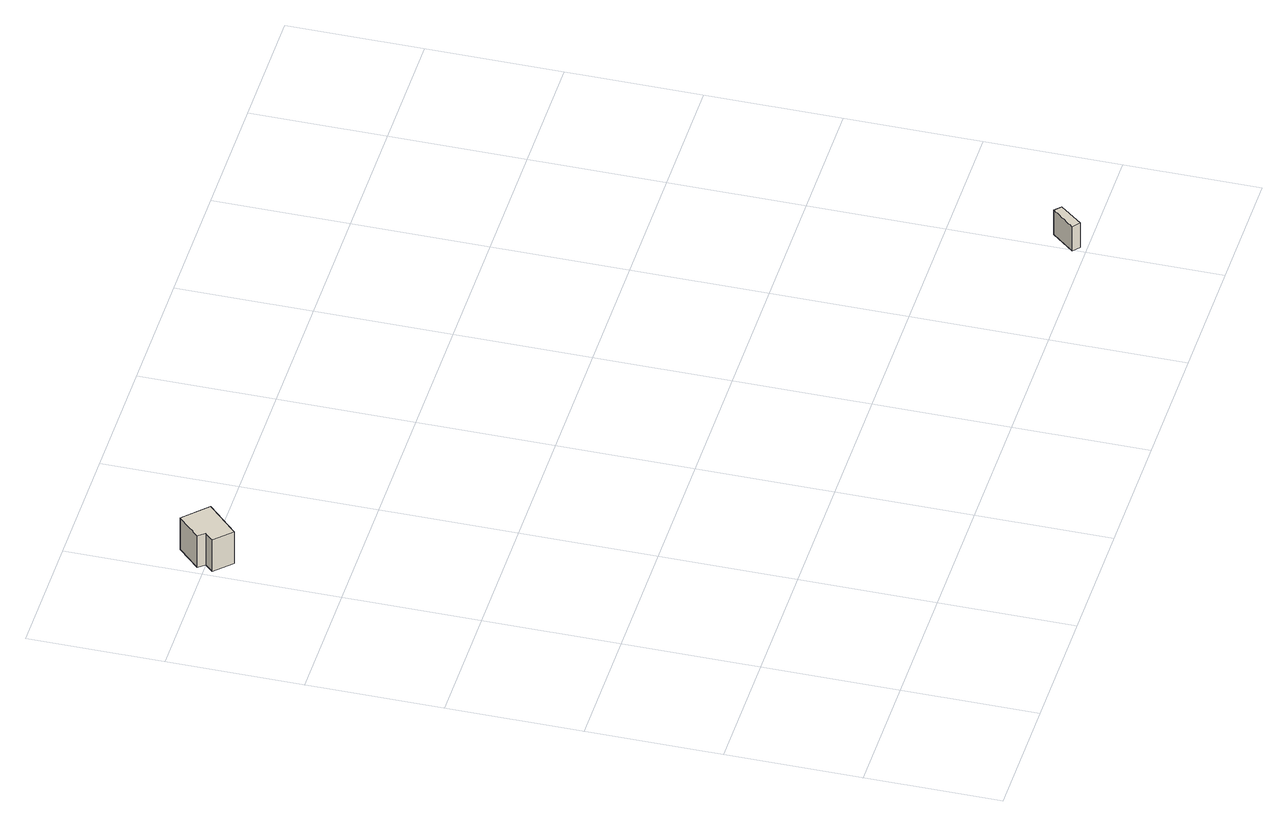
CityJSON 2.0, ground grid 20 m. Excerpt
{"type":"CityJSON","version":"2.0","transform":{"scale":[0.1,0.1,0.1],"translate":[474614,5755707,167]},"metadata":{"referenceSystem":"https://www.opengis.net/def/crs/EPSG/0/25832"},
"CityObjects":{
"building1":{"type":"Building","attributes":{"Gemeindeschluessel":"05711000","BezugspunktDach":"2000","function":"31001_1310","measuredHeight":5.63},"address":[{"country":"Germany","locality":"Bielefeld","thoroughfareNumber":"116","thoroughfareName":"Senner Hellweg"}],"geometry":[{"type":"Solid","lod":"1","boundaries":[[[[0,1,2,3,4,5]],[[6,7,8,9,10,11]],[[6,11,5,4]],[[7,6,4,3]],[[8,7,3,2]],[[9,8,2,1]],[[10,9,1,0]],[[11,10,0,5]]]]}]},
"building2":{"type":"Building","attributes":{"Gemeindeschluessel":"05711000","BezugspunktDach":"2000","function":"51009_1610","measuredHeight":4.27},"address":[{"country":"Germany"}],"geometry":[{"type":"Solid","lod":"1","boundaries":[[[[12,13,14,15]],[[16,17,18,19]],[[16,19,15,14]],[[17,16,14,13]],[[18,17,13,12]],[[19,18,12,15]]]]}]}
},
"vertices":[
[39,1042,70],[6,1009,70],[15,999,70],[3,987,70],[28,962,70],[74,1008,70],[28,962,14],[3,987,14],[15,999,14],[6,1009,14],[39,1042,14],[74,1008,14],
[1028,53,51],[999,19,51],[1010,10,51],[1038,44,51],[1010,10,8],[999,19,8],[1028,53,8],[1038,44,8]
]}
